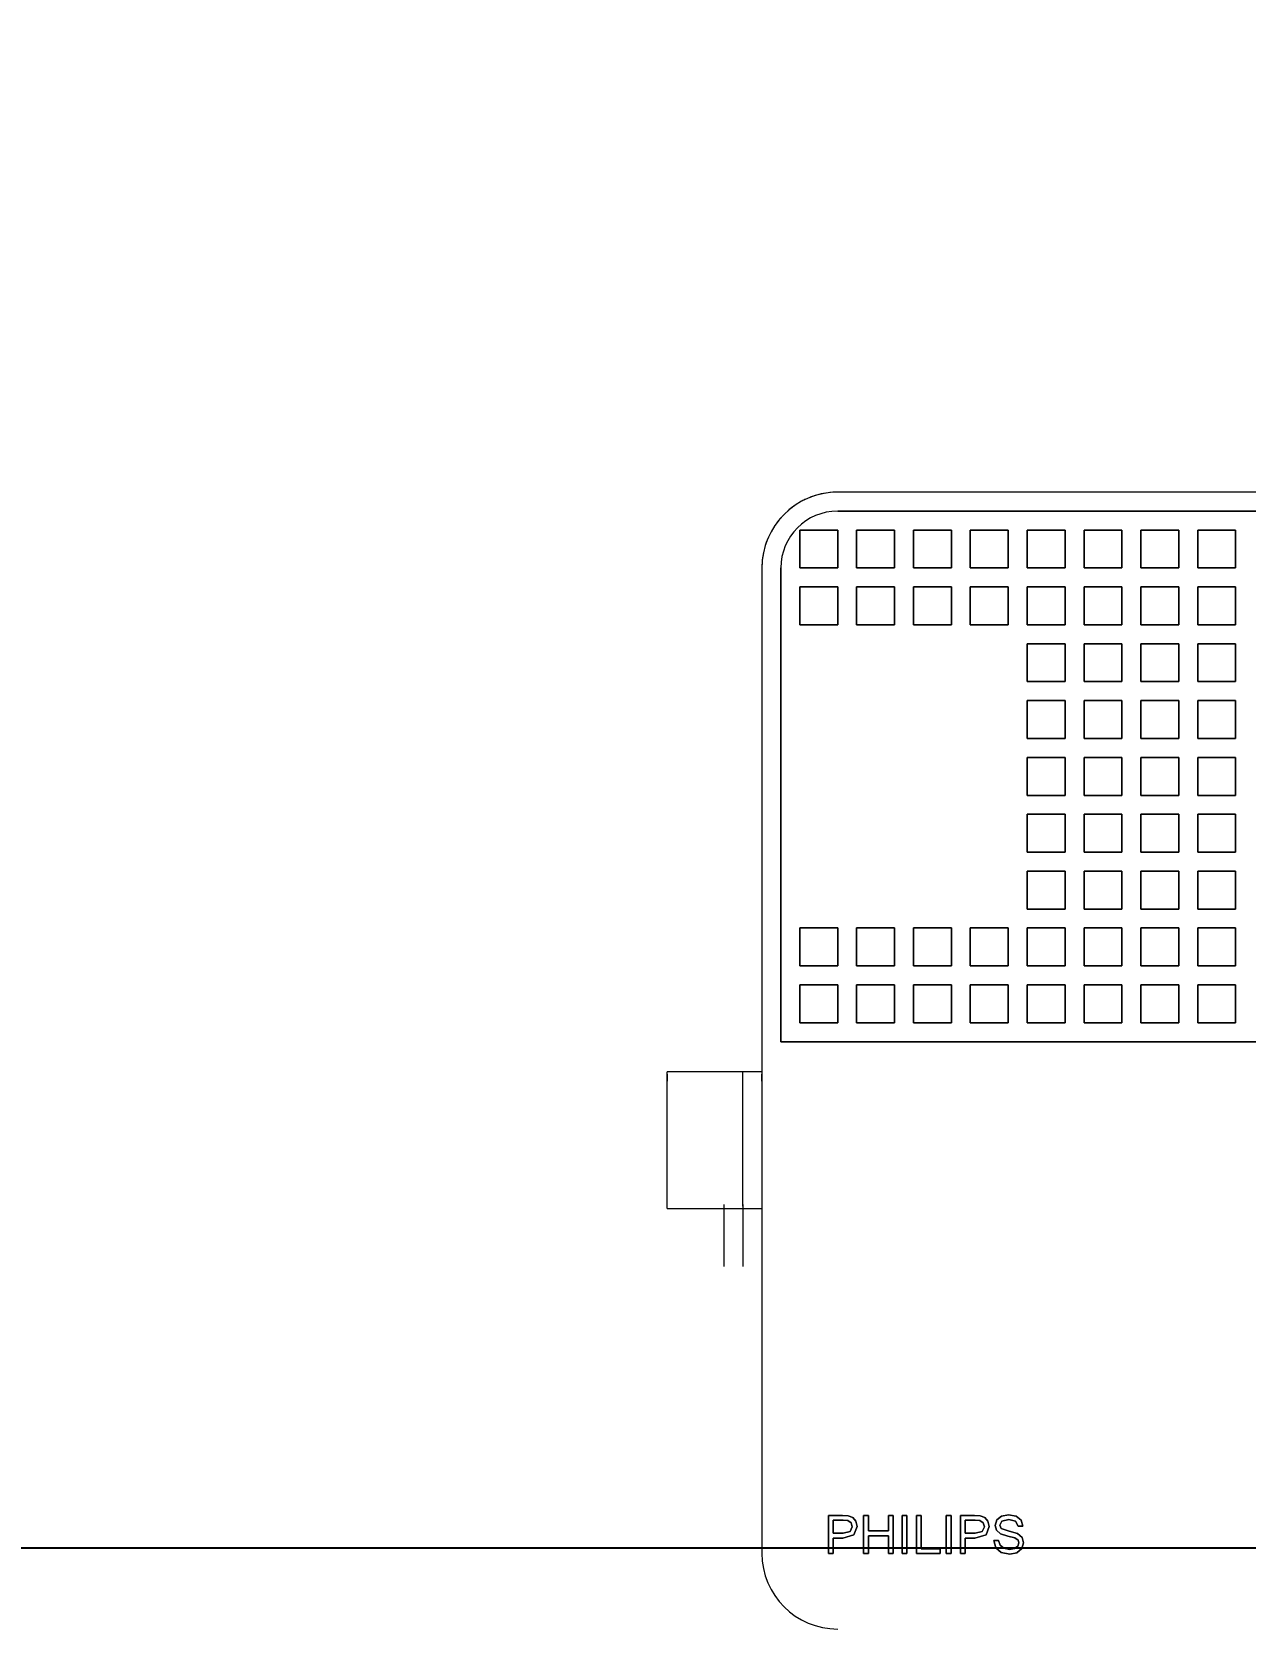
# Model space of a CAD drawing. Header units: millimetres. Extents: x -153298 to 620751, y -313239 to 250031.
# Drawn here: x 91305.7 to 91625.9, y -292047.8 to -291626.3 of the extents above; entities that cross this region are included whole.
import ezdxf

# ---------------------------------------------------------------- set-up
doc = ezdxf.new("R2010")
doc.units = ezdxf.units.MM
doc.layers.add('A-ANNO-DIMS', color=7, linetype='Continuous', lineweight=9)
doc.layers.add('E-LITE-EQPM', color=7, linetype='Continuous', lineweight=35)
doc.styles.add('Arial_2', font='arial.ttf', dxfattribs={"height": 3})
doc.dimstyles.new('DPA-DIM-3_0_T-T', dxfattribs={"dimscale": 304.8, "dimtxt": 306.07782, "dimasz": 0.656168, "dimexe": 0.656168, "dimexo": 0.0625, "dimgap": 0.164042, "dimtad": 1, "dimdec": 0, "dimzin": 0, "dimdsep": 46, "dimtxsty": 'Arial_2', "dimblk1": 'OBLIQUE', "dimblk2": 'OBLIQUE', "dimsah": 1, "dimcen": 0.09, "dimdle": 0.656168, "dimclrd": 7, "dimclre": 7, "dimclrt": 7, "dimadec": 8, "dimazin": 0, "dimtfac": 1, "dimtdec": 4, "dimtix": 1, "dimtmove": 0, "dimatfit": 3, "dimfxl": 1.312336, "dimfxlon": 1, "dimtvp": 1, "dimtolj": 1, "dimtzin": 0, "dimarcsym": 2})

# ---------------------------------------------------------------- blocks, each defined once
blk = doc.blocks.new('ACM_L18 - LED Flood Light Luminaire - ACM_L18 - LED Flood Light Luminaire-V253-2120-01 ENTRANCE 1 SECTION A')
at = {"layer": 'E-LITE-EQPM', "color": 7, "lineweight": 20}
for p, q in [((-891321.88, 104699), (-891731.88, 104699)), ((-891321.88, 104699), (-891731.88, 104699)), ((-891731.88, 104694), (-891321.88, 104694)), ((-891321.88, 104694), (-891731.88, 104694)), ((-891731.88, 104689), (-891741.88, 104689)), ((-891741.88, 104689), (-891741.88, 104679)), ((-891741.88, 104679), (-891741.88, 104689)), ((-891741.88, 104689), (-891731.88, 104689)), ((-891731.88, 104679), (-891731.88, 104689)), ((-891731.88, 104689), (-891731.88, 104679)), ((-891716.88, 104689), (-891726.88, 104689)), ((-891726.88, 104689), (-891726.88, 104679)), ((-891726.88, 104679), (-891726.88, 104689)), ((-891726.85, 104689), (-891716.88, 104689)), ((-891716.88, 104679), (-891716.88, 104689)), ((-891716.88, 104689), (-891716.88, 104679)), ((-891701.88, 104689), (-891711.88, 104689)), ((-891711.88, 104689), (-891711.88, 104679)), ((-891711.88, 104679), (-891711.88, 104689)), ((-891711.88, 104689), (-891701.88, 104689)), ((-891701.88, 104679), (-891701.88, 104689)), ((-891701.88, 104689), (-891701.88, 104679)), ((-891686.88, 104689), (-891696.88, 104689)), ((-891696.88, 104689), (-891696.88, 104679)), ((-891696.88, 104679), (-891696.88, 104689)), ((-891696.88, 104689), (-891686.88, 104689)), ((-891686.88, 104679), (-891686.88, 104689)), ((-891686.88, 104689), (-891686.88, 104679)), ((-891671.88, 104689), (-891681.88, 104689)), ((-891681.88, 104689), (-891681.88, 104679)), ((-891681.88, 104679), (-891681.88, 104689)), ((-891681.88, 104689), (-891671.88, 104689)), ((-891671.88, 104679), (-891671.88, 104689)), ((-891671.88, 104689), (-891671.88, 104679)), ((-891656.88, 104689), (-891666.88, 104689)), ((-891666.88, 104689), (-891666.88, 104679)), ((-891666.88, 104679), (-891666.88, 104689)), ((-891666.88, 104689), (-891656.88, 104689)), ((-891656.88, 104679), (-891656.88, 104689)), ((-891656.88, 104689), (-891656.88, 104679)), ((-891641.88, 104689), (-891651.88, 104689)), ((-891651.88, 104689), (-891651.88, 104679)), ((-891651.88, 104679), (-891651.88, 104689)), ((-891651.88, 104689), (-891641.88, 104689)), ((-891641.88, 104679), (-891641.88, 104689)), ((-891641.88, 104689), (-891641.88, 104679)), ((-891626.88, 104689), (-891636.88, 104689)), ((-891636.88, 104689), (-891636.88, 104679)), ((-891636.88, 104679), (-891636.88, 104689)), ((-891636.88, 104689), (-891626.88, 104689)), ((-891626.88, 104679), (-891626.88, 104689)), ((-891626.88, 104689), (-891626.88, 104679)), ((-891751.88, 104679), (-891751.88, 104419)), ((-891751.88, 104679), (-891751.88, 104676.95)), ((-891746.88, 104554), (-891746.88, 104679)), ((-891746.88, 104679), (-891746.88, 104554)), ((-891741.88, 104679), (-891731.88, 104679)), ((-891731.88, 104679), (-891741.88, 104679)), ((-891726.88, 104679), (-891716.88, 104679)), ((-891716.88, 104679), (-891726.85, 104679)), ((-891711.88, 104679), (-891701.88, 104679)), ((-891701.88, 104679), (-891711.88, 104679)), ((-891696.88, 104679), (-891686.88, 104679)), ((-891686.88, 104679), (-891696.88, 104679)), ((-891681.88, 104679), (-891671.88, 104679)), ((-891671.88, 104679), (-891681.88, 104679)), ((-891666.88, 104679), (-891656.88, 104679)), ((-891656.88, 104679), (-891666.88, 104679)), ((-891651.88, 104679), (-891641.88, 104679)), ((-891641.88, 104679), (-891651.88, 104679)), ((-891636.88, 104679), (-891626.88, 104679)), ((-891626.88, 104679), (-891636.88, 104679)), ((-891731.88, 104674), (-891741.88, 104674)), ((-891741.88, 104674), (-891741.88, 104664)), ((-891741.88, 104664), (-891741.88, 104674)), ((-891741.88, 104674), (-891731.88, 104674)), ((-891731.88, 104664), (-891731.88, 104674)), ((-891731.88, 104674), (-891731.88, 104664)), ((-891716.88, 104674), (-891726.88, 104674)), ((-891726.88, 104674), (-891726.88, 104664)), ((-891726.88, 104664), (-891726.88, 104674)), ((-891726.88, 104674), (-891716.88, 104674)), ((-891716.88, 104664), (-891716.88, 104674)), ((-891716.88, 104674), (-891716.88, 104664)), ((-891701.88, 104674), (-891711.88, 104674)), ((-891711.88, 104674), (-891711.88, 104664)), ((-891711.88, 104664), (-891711.88, 104674)), ((-891711.88, 104674), (-891701.88, 104674)), ((-891701.88, 104664), (-891701.88, 104674)), ((-891701.88, 104674), (-891701.88, 104664)), ((-891686.88, 104674), (-891696.88, 104674)), ((-891696.88, 104674), (-891696.88, 104664)), ((-891696.88, 104664), (-891696.88, 104674)), ((-891696.88, 104674), (-891686.88, 104674)), ((-891686.88, 104664), (-891686.88, 104674)), ((-891686.88, 104674), (-891686.88, 104664)), ((-891671.88, 104674), (-891681.88, 104674)), ((-891681.88, 104674), (-891681.88, 104664)), ((-891681.88, 104664), (-891681.88, 104674)), ((-891681.88, 104674), (-891671.88, 104674)), ((-891671.88, 104664), (-891671.88, 104674)), ((-891671.88, 104674), (-891671.88, 104664)), ((-891656.88, 104674), (-891666.88, 104674)), ((-891666.88, 104674), (-891666.88, 104664)), ((-891666.88, 104664), (-891666.88, 104674)), ((-891666.88, 104674), (-891656.88, 104674)), ((-891656.88, 104664), (-891656.88, 104674)), ((-891656.88, 104674), (-891656.88, 104664)), ((-891641.88, 104674), (-891651.88, 104674)), ((-891651.88, 104674), (-891651.88, 104664)), ((-891651.88, 104664), (-891651.88, 104674)), ((-891651.88, 104674), (-891641.88, 104674)), ((-891641.88, 104664), (-891641.88, 104674)), ((-891641.88, 104674), (-891641.88, 104664)), ((-891626.88, 104674), (-891636.88, 104674)), ((-891636.88, 104674), (-891636.88, 104664)), ((-891636.88, 104664), (-891636.88, 104674)), ((-891636.88, 104674), (-891626.88, 104674)), ((-891626.88, 104664), (-891626.88, 104674)), ((-891626.88, 104674), (-891626.88, 104664)), ((-891741.88, 104664), (-891731.88, 104664)), ((-891731.88, 104664), (-891741.88, 104664)), ((-891726.88, 104664), (-891716.88, 104664)), ((-891716.88, 104664), (-891726.88, 104664)), ((-891711.88, 104664), (-891701.88, 104664)), ((-891701.88, 104664), (-891711.88, 104664)), ((-891696.88, 104664), (-891686.88, 104664)), ((-891686.88, 104664), (-891696.88, 104664)), ((-891681.88, 104664), (-891671.88, 104664)), ((-891671.88, 104664), (-891681.88, 104664)), ((-891666.88, 104664), (-891656.88, 104664)), ((-891656.88, 104664), (-891666.88, 104664)), ((-891651.88, 104664), (-891641.88, 104664)), ((-891641.88, 104664), (-891651.88, 104664)), ((-891636.88, 104664), (-891626.88, 104664)), ((-891626.88, 104664), (-891636.88, 104664)), ((-891671.88, 104659), (-891681.88, 104659)), ((-891681.88, 104659), (-891681.88, 104649)), ((-891681.88, 104649), (-891681.88, 104659)), ((-891681.88, 104659), (-891671.88, 104659)), ((-891671.88, 104649), (-891671.88, 104659)), ((-891671.88, 104659), (-891671.88, 104649)), ((-891656.88, 104659), (-891666.88, 104659)), ((-891666.88, 104659), (-891666.88, 104649)), ((-891666.88, 104649), (-891666.88, 104659)), ((-891666.88, 104659), (-891656.88, 104659)), ((-891656.88, 104649), (-891656.88, 104659)), ((-891656.88, 104659), (-891656.88, 104649)), ((-891641.88, 104659), (-891651.88, 104659)), ((-891651.88, 104659), (-891651.88, 104649)), ((-891651.88, 104649), (-891651.88, 104659)), ((-891651.88, 104659), (-891641.88, 104659)), ((-891641.88, 104649), (-891641.88, 104659)), ((-891641.88, 104659), (-891641.88, 104649)), ((-891626.88, 104659), (-891636.88, 104659)), ((-891636.88, 104659), (-891636.88, 104649)), ((-891636.88, 104649), (-891636.88, 104659)), ((-891636.88, 104659), (-891626.88, 104659)), ((-891626.88, 104649), (-891626.88, 104659)), ((-891626.88, 104659), (-891626.88, 104649)), ((-891681.88, 104649), (-891671.88, 104649)), ((-891671.88, 104649), (-891681.88, 104649)), ((-891666.88, 104649), (-891656.88, 104649)), ((-891656.88, 104649), (-891666.88, 104649)), ((-891651.88, 104649), (-891641.88, 104649)), ((-891641.88, 104649), (-891651.88, 104649)), ((-891636.88, 104649), (-891626.88, 104649)), ((-891626.88, 104649), (-891636.88, 104649)), ((-891671.88, 104644), (-891681.88, 104644)), ((-891681.88, 104644), (-891681.88, 104634)), ((-891681.88, 104634), (-891681.88, 104644)), ((-891681.88, 104644), (-891671.88, 104644)), ((-891671.88, 104634), (-891671.88, 104644)), ((-891671.88, 104644), (-891671.88, 104634)), ((-891656.88, 104644), (-891666.88, 104644)), ((-891666.88, 104644), (-891666.88, 104634)), ((-891666.88, 104634), (-891666.88, 104644)), ((-891666.88, 104644), (-891656.88, 104644)), ((-891656.88, 104634), (-891656.88, 104644)), ((-891656.88, 104644), (-891656.88, 104634)), ((-891641.88, 104644), (-891651.88, 104644)), ((-891651.88, 104644), (-891651.88, 104634)), ((-891651.88, 104634), (-891651.88, 104644)), ((-891651.88, 104644), (-891641.88, 104644)), ((-891641.88, 104634), (-891641.88, 104644)), ((-891641.88, 104644), (-891641.88, 104634)), ((-891626.88, 104644), (-891636.88, 104644)), ((-891636.88, 104644), (-891636.88, 104634)), ((-891636.88, 104634), (-891636.88, 104644)), ((-891636.88, 104644), (-891626.88, 104644)), ((-891626.88, 104634), (-891626.88, 104644)), ((-891626.88, 104644), (-891626.88, 104634)), ((-891681.88, 104634), (-891671.88, 104634)), ((-891671.88, 104634), (-891681.88, 104634)), ((-891666.88, 104634), (-891656.88, 104634)), ((-891656.88, 104634), (-891666.88, 104634)), ((-891651.88, 104634), (-891641.88, 104634)), ((-891641.88, 104634), (-891651.88, 104634)), ((-891636.88, 104634), (-891626.88, 104634)), ((-891626.88, 104634), (-891636.88, 104634)), ((-891671.88, 104629), (-891681.88, 104629)), ((-891681.88, 104629), (-891681.88, 104619)), ((-891681.88, 104619), (-891681.88, 104629)), ((-891681.88, 104629), (-891671.88, 104629)), ((-891671.88, 104619), (-891671.88, 104629)), ((-891671.88, 104629), (-891671.88, 104619)), ((-891656.88, 104629), (-891666.88, 104629)), ((-891666.88, 104629), (-891666.88, 104619)), ((-891666.88, 104619), (-891666.88, 104629)), ((-891666.88, 104629), (-891656.88, 104629)), ((-891656.88, 104619), (-891656.88, 104629)), ((-891656.88, 104629), (-891656.88, 104619)), ((-891641.88, 104629), (-891651.88, 104629)), ((-891651.88, 104629), (-891651.88, 104619)), ((-891651.88, 104619), (-891651.88, 104629)), ((-891651.88, 104629), (-891641.88, 104629)), ((-891641.88, 104619), (-891641.88, 104629)), ((-891641.88, 104629), (-891641.88, 104619)), ((-891626.88, 104629), (-891636.88, 104629)), ((-891636.88, 104629), (-891636.88, 104619)), ((-891636.88, 104619), (-891636.88, 104629)), ((-891636.88, 104629), (-891626.88, 104629)), ((-891626.88, 104619), (-891626.88, 104629)), ((-891626.88, 104629), (-891626.88, 104619)), ((-891681.88, 104619), (-891671.88, 104619)), ((-891671.88, 104619), (-891681.88, 104619)), ((-891666.88, 104619), (-891656.88, 104619)), ((-891656.88, 104619), (-891666.88, 104619)), ((-891651.88, 104619), (-891641.88, 104619)), ((-891641.88, 104619), (-891651.88, 104619)), ((-891636.88, 104619), (-891626.88, 104619)), ((-891626.88, 104619), (-891636.88, 104619)), ((-891671.88, 104614), (-891681.88, 104614)), ((-891681.88, 104614), (-891681.88, 104604)), ((-891681.88, 104604), (-891681.88, 104614)), ((-891681.88, 104614), (-891671.88, 104614)), ((-891671.88, 104604), (-891671.88, 104614)), ((-891671.88, 104614), (-891671.88, 104604)), ((-891656.88, 104614), (-891666.88, 104614)), ((-891666.88, 104614), (-891666.88, 104604)), ((-891666.88, 104604), (-891666.88, 104614)), ((-891666.88, 104614), (-891656.88, 104614)), ((-891656.88, 104604), (-891656.88, 104614)), ((-891656.88, 104614), (-891656.88, 104604)), ((-891641.88, 104614), (-891651.88, 104614)), ((-891651.88, 104614), (-891651.88, 104604)), ((-891651.88, 104604), (-891651.88, 104614)), ((-891651.88, 104614), (-891641.88, 104614)), ((-891641.88, 104604), (-891641.88, 104614)), ((-891641.88, 104614), (-891641.88, 104604)), ((-891626.88, 104614), (-891636.88, 104614)), ((-891636.88, 104614), (-891636.88, 104604)), ((-891636.88, 104604), (-891636.88, 104614)), ((-891636.88, 104614), (-891626.88, 104614)), ((-891626.88, 104604), (-891626.88, 104614)), ((-891626.88, 104614), (-891626.88, 104604)), ((-891681.88, 104604), (-891671.88, 104604)), ((-891671.88, 104604), (-891681.88, 104604)), ((-891666.88, 104604), (-891656.88, 104604)), ((-891656.88, 104604), (-891666.88, 104604)), ((-891651.88, 104604), (-891641.88, 104604)), ((-891641.88, 104604), (-891651.88, 104604)), ((-891636.88, 104604), (-891626.88, 104604)), ((-891626.88, 104604), (-891636.88, 104604)), ((-891671.88, 104599), (-891681.88, 104599)), ((-891681.88, 104599), (-891681.88, 104589)), ((-891681.88, 104589), (-891681.88, 104599)), ((-891681.88, 104599), (-891671.88, 104599)), ((-891671.88, 104589), (-891671.88, 104599)), ((-891671.88, 104599), (-891671.88, 104589)), ((-891656.88, 104599), (-891666.88, 104599)), ((-891666.88, 104599), (-891666.88, 104589)), ((-891666.88, 104589), (-891666.88, 104599)), ((-891666.88, 104599), (-891656.88, 104599)), ((-891656.88, 104589), (-891656.88, 104599)), ((-891656.88, 104599), (-891656.88, 104589)), ((-891641.88, 104599), (-891651.88, 104599)), ((-891651.88, 104599), (-891651.88, 104589)), ((-891651.88, 104589), (-891651.88, 104599)), ((-891651.88, 104599), (-891641.88, 104599)), ((-891641.88, 104589), (-891641.88, 104599)), ((-891641.88, 104599), (-891641.88, 104589)), ((-891626.88, 104599), (-891636.88, 104599)), ((-891636.88, 104599), (-891636.88, 104589)), ((-891636.88, 104589), (-891636.88, 104599)), ((-891636.88, 104599), (-891626.88, 104599)), ((-891626.88, 104589), (-891626.88, 104599)), ((-891626.88, 104599), (-891626.88, 104589)), ((-891681.88, 104589), (-891671.88, 104589)), ((-891671.88, 104589), (-891681.88, 104589)), ((-891666.88, 104589), (-891656.88, 104589)), ((-891656.88, 104589), (-891666.88, 104589)), ((-891651.88, 104589), (-891641.88, 104589)), ((-891641.88, 104589), (-891651.88, 104589)), ((-891636.88, 104589), (-891626.88, 104589)), ((-891626.88, 104589), (-891636.88, 104589)), ((-891731.88, 104584), (-891741.88, 104584)), ((-891741.88, 104584), (-891741.88, 104574)), ((-891741.88, 104574), (-891741.88, 104584)), ((-891741.88, 104584), (-891731.88, 104584)), ((-891731.88, 104574), (-891731.88, 104584)), ((-891731.88, 104584), (-891731.88, 104574)), ((-891716.88, 104584), (-891726.88, 104584)), ((-891726.88, 104584), (-891726.88, 104574)), ((-891726.88, 104574), (-891726.88, 104584)), ((-891726.88, 104584), (-891716.88, 104584)), ((-891716.88, 104574), (-891716.88, 104584)), ((-891716.88, 104584), (-891716.88, 104574)), ((-891701.88, 104584), (-891711.88, 104584)), ((-891711.88, 104584), (-891711.88, 104574)), ((-891711.88, 104574), (-891711.88, 104584)), ((-891711.88, 104584), (-891701.88, 104584)), ((-891701.88, 104574), (-891701.88, 104584)), ((-891701.88, 104584), (-891701.88, 104574)), ((-891686.88, 104584), (-891696.88, 104584)), ((-891696.88, 104584), (-891696.88, 104574)), ((-891696.88, 104574), (-891696.88, 104584)), ((-891696.88, 104584), (-891686.88, 104584)), ((-891686.88, 104574), (-891686.88, 104584)), ((-891686.88, 104584), (-891686.88, 104574)), ((-891671.88, 104584), (-891681.88, 104584)), ((-891681.88, 104584), (-891681.88, 104574)), ((-891681.88, 104574), (-891681.88, 104584)), ((-891681.88, 104584), (-891671.88, 104584)), ((-891671.88, 104574), (-891671.88, 104584)), ((-891671.88, 104584), (-891671.88, 104574)), ((-891656.88, 104584), (-891666.88, 104584)), ((-891666.88, 104584), (-891666.88, 104574)), ((-891666.88, 104574), (-891666.88, 104584)), ((-891666.88, 104584), (-891656.88, 104584)), ((-891656.88, 104574), (-891656.88, 104584)), ((-891656.88, 104584), (-891656.88, 104574)), ((-891641.88, 104584), (-891651.88, 104584)), ((-891651.88, 104584), (-891651.88, 104574)), ((-891651.88, 104574), (-891651.88, 104584)), ((-891651.88, 104584), (-891641.88, 104584)), ((-891641.88, 104574), (-891641.88, 104584)), ((-891641.88, 104584), (-891641.88, 104574)), ((-891626.88, 104584), (-891636.88, 104584)), ((-891636.88, 104584), (-891636.88, 104574)), ((-891636.88, 104574), (-891636.88, 104584)), ((-891636.88, 104584), (-891626.88, 104584)), ((-891626.88, 104574), (-891626.88, 104584)), ((-891626.88, 104584), (-891626.88, 104574)), ((-891741.88, 104574), (-891731.88, 104574)), ((-891731.88, 104574), (-891741.88, 104574)), ((-891726.88, 104574), (-891716.88, 104574)), ((-891716.88, 104574), (-891726.88, 104574)), ((-891711.88, 104574), (-891701.88, 104574)), ((-891701.88, 104574), (-891711.88, 104574)), ((-891696.88, 104574), (-891686.88, 104574)), ((-891686.88, 104574), (-891696.88, 104574)), ((-891681.88, 104574), (-891671.88, 104574)), ((-891671.88, 104574), (-891681.88, 104574)), ((-891666.88, 104574), (-891656.88, 104574)), ((-891656.88, 104574), (-891666.88, 104574)), ((-891651.88, 104574), (-891641.88, 104574)), ((-891641.88, 104574), (-891651.88, 104574)), ((-891636.88, 104574), (-891626.88, 104574)), ((-891626.88, 104574), (-891636.88, 104574)), ((-891731.88, 104569), (-891741.88, 104569)), ((-891741.88, 104569), (-891741.88, 104559)), ((-891741.88, 104559), (-891741.88, 104569)), ((-891741.88, 104569), (-891731.88, 104569)), ((-891731.88, 104559), (-891731.88, 104569)), ((-891731.88, 104569), (-891731.88, 104559)), ((-891716.88, 104569), (-891726.88, 104569)), ((-891726.88, 104569), (-891726.88, 104559)), ((-891726.88, 104559), (-891726.88, 104569)), ((-891726.88, 104569), (-891716.88, 104569)), ((-891716.88, 104559), (-891716.88, 104569)), ((-891716.88, 104569), (-891716.88, 104559)), ((-891701.88, 104569), (-891711.88, 104569)), ((-891711.88, 104569), (-891711.88, 104559)), ((-891711.88, 104559), (-891711.88, 104569)), ((-891711.88, 104569), (-891701.88, 104569)), ((-891701.88, 104559), (-891701.88, 104569)), ((-891701.88, 104569), (-891701.88, 104559)), ((-891686.88, 104569), (-891696.88, 104569)), ((-891696.88, 104569), (-891696.88, 104559)), ((-891696.88, 104559), (-891696.88, 104569)), ((-891696.88, 104569), (-891686.88, 104569)), ((-891686.88, 104559), (-891686.88, 104569)), ((-891686.88, 104569), (-891686.88, 104559)), ((-891671.88, 104569), (-891681.88, 104569)), ((-891681.88, 104569), (-891681.88, 104559)), ((-891681.88, 104559), (-891681.88, 104569)), ((-891681.88, 104569), (-891671.88, 104569)), ((-891671.88, 104559), (-891671.88, 104569)), ((-891671.88, 104569), (-891671.88, 104559)), ((-891656.88, 104569), (-891666.88, 104569)), ((-891666.88, 104569), (-891666.88, 104559)), ((-891666.88, 104559), (-891666.88, 104569)), ((-891666.88, 104569), (-891656.88, 104569)), ((-891656.88, 104559), (-891656.88, 104569)), ((-891656.88, 104569), (-891656.88, 104559)), ((-891641.88, 104569), (-891651.88, 104569)), ((-891651.88, 104569), (-891651.88, 104559)), ((-891651.88, 104559), (-891651.88, 104569)), ((-891651.88, 104569), (-891641.88, 104569)), ((-891641.88, 104559), (-891641.88, 104569)), ((-891641.88, 104569), (-891641.88, 104559)), ((-891626.88, 104569), (-891636.88, 104569)), ((-891636.88, 104569), (-891636.88, 104559)), ((-891636.88, 104559), (-891636.88, 104569)), ((-891636.88, 104569), (-891626.88, 104569)), ((-891626.88, 104559), (-891626.88, 104569)), ((-891626.88, 104569), (-891626.88, 104559)), ((-891741.88, 104559), (-891731.88, 104559)), ((-891731.88, 104559), (-891741.88, 104559)), ((-891726.88, 104559), (-891716.88, 104559)), ((-891716.88, 104559), (-891726.88, 104559)), ((-891711.88, 104559), (-891701.88, 104559)), ((-891701.88, 104559), (-891711.88, 104559)), ((-891696.88, 104559), (-891686.88, 104559)), ((-891686.88, 104559), (-891696.88, 104559)), ((-891681.88, 104559), (-891671.88, 104559)), ((-891671.88, 104559), (-891681.88, 104559)), ((-891666.88, 104559), (-891656.88, 104559)), ((-891656.88, 104559), (-891666.88, 104559)), ((-891651.88, 104559), (-891641.88, 104559)), ((-891641.88, 104559), (-891651.88, 104559)), ((-891636.88, 104559), (-891626.88, 104559)), ((-891626.88, 104559), (-891636.88, 104559)), ((-891306.88, 104554), (-891746.88, 104554)), ((-891746.88, 104554), (-891306.88, 104554)), ((-891751.88, 104546), (-891776.88, 104546)), ((-891776.88, 104528), (-891776.88, 104546)), ((-891776.88, 104545.39), (-891776.88, 104543.59)), ((-891751.88, 104546), (-891756.88, 104546)), ((-891756.88, 104528), (-891756.88, 104546)), ((-891751.88, 104543.59), (-891751.88, 104545.39)), ((-891751.88, 104545.39), (-891751.88, 104528)), ((-891751.88, 104543.59), (-891751.88, 104545.39)), ((-891751.88, 104545.39), (-891751.88, 104528)), ((-891776.88, 104510), (-891776.88, 104528)), ((-891756.88, 104510.62), (-891756.88, 104528)), ((-891751.88, 104528), (-891751.88, 104510.62)), ((-891751.88, 104528), (-891751.88, 104510.62)), ((-891776.88, 104510), (-891751.88, 104510)), ((-891761.88, 104494.65), (-891761.88, 104511.01)), ((-891756.88, 104511.01), (-891756.88, 104494.65)), ((-891756.88, 104510), (-891751.88, 104510)), ((-891730.58, 104428.96), (-891734.31, 104428.96)), ((-891734.31, 104428.96), (-891734.31, 104418.92)), ((-891734.31, 104418.92), (-891734.31, 104428.96)), ((-891734.31, 104428.96), (-891730.58, 104428.96)), ((-891733.05, 104424.26), (-891733.05, 104427.71)), ((-891733.05, 104427.71), (-891730.45, 104427.71)), ((-891730.45, 104427.71), (-891733.05, 104427.71)), ((-891733.05, 104427.71), (-891733.05, 104424.26)), ((-891729.08, 104428.87), (-891730.58, 104428.96)), ((-891730.58, 104428.96), (-891729.08, 104428.87)), ((-891730.45, 104427.71), (-891729.2, 104427.62)), ((-891729.2, 104427.62), (-891730.45, 104427.71)), ((-891729.2, 104427.62), (-891728.35, 104427.05)), ((-891728.35, 104427.05), (-891729.2, 104427.62)), ((-891727.86, 104428.4), (-891729.08, 104428.87)), ((-891729.08, 104428.87), (-891727.86, 104428.4)), ((-891728.03, 104426.01), (-891728.57, 104424.72)), ((-891728.57, 104424.72), (-891728.03, 104426.01)), ((-891728.35, 104427.05), (-891728.03, 104426.01)), ((-891728.03, 104426.01), (-891728.35, 104427.05)), ((-891727.07, 104427.43), (-891727.86, 104428.4)), ((-891727.86, 104428.4), (-891727.07, 104427.43)), ((-891727.58, 104423.89), (-891726.77, 104426.06)), ((-891726.77, 104426.06), (-891727.58, 104423.89)), ((-891726.77, 104426.06), (-891727.07, 104427.43)), ((-891727.07, 104427.43), (-891726.77, 104426.06)), ((-891723.79, 104428.96), (-891725.05, 104428.96)), ((-891725.05, 104428.96), (-891725.05, 104418.92)), ((-891725.05, 104418.92), (-891725.05, 104428.96)), ((-891725.05, 104428.96), (-891723.79, 104428.96)), ((-891723.79, 104424.88), (-891723.79, 104428.96)), ((-891723.79, 104428.96), (-891723.79, 104424.88)), ((-891717.2, 104428.96), (-891718.45, 104428.96)), ((-891718.45, 104428.96), (-891718.45, 104424.88)), ((-891718.45, 104424.88), (-891718.45, 104428.96)), ((-891718.45, 104428.96), (-891717.2, 104428.96)), ((-891717.2, 104418.92), (-891717.2, 104428.96)), ((-891717.2, 104428.96), (-891717.2, 104418.92)), ((-891713.59, 104428.96), (-891714.84, 104428.96)), ((-891714.84, 104428.96), (-891714.84, 104418.92)), ((-891714.84, 104418.92), (-891714.84, 104428.96)), ((-891714.84, 104428.96), (-891713.59, 104428.96)), ((-891713.59, 104418.92), (-891713.59, 104428.96)), ((-891713.59, 104428.96), (-891713.59, 104418.92)), ((-891709.82, 104428.96), (-891711.08, 104428.96)), ((-891711.08, 104428.96), (-891711.08, 104418.92)), ((-891711.08, 104418.92), (-891711.08, 104428.96)), ((-891711.08, 104428.96), (-891709.82, 104428.96)), ((-891709.82, 104420.17), (-891709.82, 104428.96)), ((-891709.82, 104428.96), (-891709.82, 104420.17)), ((-891701.97, 104428.96), (-891703.23, 104428.96)), ((-891703.23, 104428.96), (-891703.23, 104418.92)), ((-891703.23, 104418.92), (-891703.23, 104428.96)), ((-891703.23, 104428.96), (-891701.97, 104428.96)), ((-891701.97, 104418.92), (-891701.97, 104428.96)), ((-891701.97, 104428.96), (-891701.97, 104418.92)), ((-891695.74, 104428.96), (-891699.46, 104428.96)), ((-891699.46, 104428.96), (-891699.46, 104418.92)), ((-891699.46, 104418.92), (-891699.46, 104428.96)), ((-891699.46, 104428.96), (-891695.74, 104428.96)), ((-891698.2, 104424.26), (-891698.2, 104427.71)), ((-891698.2, 104427.71), (-891695.61, 104427.71)), ((-891695.61, 104427.71), (-891698.2, 104427.71)), ((-891698.2, 104427.71), (-891698.2, 104424.26)), ((-891694.24, 104428.87), (-891695.74, 104428.96)), ((-891695.74, 104428.96), (-891694.24, 104428.87)), ((-891695.61, 104427.71), (-891694.35, 104427.62)), ((-891694.35, 104427.62), (-891695.61, 104427.71)), ((-891694.35, 104427.62), (-891693.5, 104427.05)), ((-891693.5, 104427.05), (-891694.35, 104427.62)), ((-891693.02, 104428.4), (-891694.24, 104428.87)), ((-891694.24, 104428.87), (-891693.02, 104428.4)), ((-891693.18, 104426.01), (-891693.73, 104424.72)), ((-891693.73, 104424.72), (-891693.18, 104426.01)), ((-891693.5, 104427.05), (-891693.18, 104426.01)), ((-891693.18, 104426.01), (-891693.5, 104427.05)), ((-891692.23, 104427.43), (-891693.02, 104428.4)), ((-891693.02, 104428.4), (-891692.23, 104427.43)), ((-891692.73, 104423.89), (-891691.93, 104426.06)), ((-891691.93, 104426.06), (-891692.73, 104423.89)), ((-891691.93, 104426.06), (-891692.23, 104427.43)), ((-891692.23, 104427.43), (-891691.93, 104426.06)), ((-891689.92, 104427.78), (-891690.36, 104426.35)), ((-891690.36, 104426.35), (-891689.92, 104427.78)), ((-891690.36, 104426.35), (-891690, 104425.11)), ((-891690, 104425.11), (-891690.36, 104426.35)), ((-891688.65, 104428.78), (-891689.92, 104427.78)), ((-891689.92, 104427.78), (-891688.65, 104428.78)), ((-891689.1, 104426.39), (-891688.54, 104427.43)), ((-891688.54, 104427.43), (-891689.1, 104426.39)), ((-891688.7, 104425.52), (-891689.1, 104426.39)), ((-891689.1, 104426.39), (-891688.7, 104425.52)), ((-891686.79, 104429.12), (-891688.65, 104428.78)), ((-891688.65, 104428.78), (-891686.79, 104429.12)), ((-891688.54, 104427.43), (-891686.74, 104427.87)), ((-891686.74, 104427.87), (-891688.54, 104427.43)), ((-891684.8, 104428.76), (-891686.79, 104429.12)), ((-891686.79, 104429.12), (-891684.8, 104428.76)), ((-891686.74, 104427.87), (-891684.95, 104427.43)), ((-891684.95, 104427.43), (-891686.74, 104427.87)), ((-891684.95, 104427.43), (-891684.23, 104426.14)), ((-891684.23, 104426.14), (-891684.95, 104427.43)), ((-891683.48, 104427.71), (-891684.8, 104428.76)), ((-891684.8, 104428.76), (-891683.48, 104427.71)), ((-891684.23, 104426.14), (-891682.98, 104426.14)), ((-891682.98, 104426.14), (-891684.23, 104426.14)), ((-891682.98, 104426.14), (-891683.48, 104427.71)), ((-891683.48, 104427.71), (-891682.98, 104426.14)), ((-891730.42, 104424.26), (-891733.05, 104424.26)), ((-891733.05, 104424.26), (-891730.42, 104424.26)), ((-891733.05, 104418.92), (-891733.05, 104423)), ((-891733.05, 104423), (-891730.5, 104423)), ((-891730.5, 104423), (-891733.05, 104423)), ((-891733.05, 104423), (-891733.05, 104418.92)), ((-891730.5, 104423), (-891727.58, 104423.89)), ((-891727.58, 104423.89), (-891730.5, 104423)), ((-891728.57, 104424.72), (-891730.42, 104424.26)), ((-891730.42, 104424.26), (-891728.57, 104424.72)), ((-891718.45, 104424.88), (-891723.79, 104424.88)), ((-891723.79, 104424.88), (-891718.45, 104424.88)), ((-891723.79, 104418.92), (-891723.79, 104423.63)), ((-891723.79, 104423.63), (-891718.45, 104423.63)), ((-891718.45, 104423.63), (-891723.79, 104423.63)), ((-891723.79, 104423.63), (-891723.79, 104418.92)), ((-891718.45, 104423.63), (-891718.45, 104418.92)), ((-891718.45, 104418.92), (-891718.45, 104423.63)), ((-891695.58, 104424.26), (-891698.2, 104424.26)), ((-891698.2, 104424.26), (-891695.58, 104424.26)), ((-891698.2, 104418.92), (-891698.2, 104423)), ((-891698.2, 104423), (-891695.65, 104423)), ((-891695.65, 104423), (-891698.2, 104423)), ((-891698.2, 104423), (-891698.2, 104418.92)), ((-891695.65, 104423), (-891692.73, 104423.89)), ((-891692.73, 104423.89), (-891695.65, 104423)), ((-891693.73, 104424.72), (-891695.58, 104424.26)), ((-891695.58, 104424.26), (-891693.73, 104424.72)), ((-891690.67, 104422.37), (-891690.13, 104420.45)), ((-891689.41, 104422.37), (-891690.67, 104422.37)), ((-891690.67, 104422.37), (-891689.41, 104422.37)), ((-891690.13, 104420.45), (-891690.67, 104422.37)), ((-891690, 104425.11), (-891688.94, 104424.17)), ((-891688.94, 104424.17), (-891690, 104425.11)), ((-891689.01, 104421.11), (-891689.41, 104422.37)), ((-891689.41, 104422.37), (-891689.01, 104421.11)), ((-891688.94, 104424.17), (-891686.97, 104423.55)), ((-891686.97, 104423.55), (-891688.94, 104424.17)), ((-891686.65, 104424.82), (-891688.7, 104425.52)), ((-891688.7, 104425.52), (-891686.65, 104424.82)), ((-891686.97, 104423.55), (-891685.14, 104423.07)), ((-891685.14, 104423.07), (-891686.97, 104423.55)), ((-891684.43, 104424.19), (-891686.65, 104424.82)), ((-891686.65, 104424.82), (-891684.43, 104424.19)), ((-891685.14, 104423.07), (-891684.29, 104422.5)), ((-891684.29, 104422.5), (-891685.14, 104423.07)), ((-891683.21, 104423.17), (-891684.43, 104424.19)), ((-891684.43, 104424.19), (-891683.21, 104423.17)), ((-891684.08, 104421.72), (-891684.36, 104420.88)), ((-891684.36, 104420.88), (-891684.08, 104421.72)), ((-891684.29, 104422.5), (-891684.08, 104421.72)), ((-891684.08, 104421.72), (-891684.29, 104422.5)), ((-891683.27, 104420.25), (-891682.82, 104421.75)), ((-891682.82, 104421.75), (-891683.27, 104420.25)), ((-891682.82, 104421.75), (-891683.21, 104423.17)), ((-891683.21, 104423.17), (-891682.82, 104421.75)), ((-891734.31, 104418.92), (-891733.05, 104418.92)), ((-891733.05, 104418.92), (-891734.31, 104418.92)), ((-891725.05, 104418.92), (-891723.79, 104418.92)), ((-891723.79, 104418.92), (-891725.05, 104418.92)), ((-891718.45, 104418.92), (-891717.2, 104418.92)), ((-891717.2, 104418.92), (-891718.45, 104418.92)), ((-891714.84, 104418.92), (-891713.59, 104418.92)), ((-891713.59, 104418.92), (-891714.84, 104418.92)), ((-891711.08, 104418.92), (-891704.8, 104418.92)), ((-891704.8, 104418.92), (-891711.08, 104418.92)), ((-891704.8, 104420.17), (-891709.82, 104420.17)), ((-891709.82, 104420.17), (-891704.8, 104420.17)), ((-891704.8, 104418.92), (-891704.8, 104420.17)), ((-891704.8, 104420.17), (-891704.8, 104418.92)), ((-891703.23, 104418.92), (-891701.97, 104418.92)), ((-891701.97, 104418.92), (-891703.23, 104418.92)), ((-891699.46, 104418.92), (-891698.2, 104418.92)), ((-891698.2, 104418.92), (-891699.46, 104418.92)), ((-891690.13, 104420.45), (-891688.71, 104419.18)), ((-891688.71, 104419.18), (-891690.13, 104420.45)), ((-891688.02, 104420.32), (-891689.01, 104421.11)), ((-891689.01, 104421.11), (-891688.02, 104420.32)), ((-891688.71, 104419.18), (-891686.47, 104418.76)), ((-891686.47, 104418.76), (-891688.71, 104419.18)), ((-891686.52, 104420.02), (-891688.02, 104420.32)), ((-891688.02, 104420.32), (-891686.52, 104420.02)), ((-891685.2, 104420.25), (-891686.52, 104420.02)), ((-891686.52, 104420.02), (-891685.2, 104420.25)), ((-891686.47, 104418.76), (-891684.57, 104419.15)), ((-891684.57, 104419.15), (-891686.47, 104418.76)), ((-891684.36, 104420.88), (-891685.2, 104420.25)), ((-891685.2, 104420.25), (-891684.36, 104420.88)), ((-891684.57, 104419.15), (-891683.27, 104420.25)), ((-891683.27, 104420.25), (-891684.57, 104419.15))]:
    blk.add_line(p, q, dxfattribs=at)
for centre, radius, start, end in [((-891731.88, 104679), 20, 90, 180), ((-891731.88, 104679), 15, 90, 180), ((-891731.88, 104679), 15, 90, 180), ((-891731.88, 104419), 20, 180, 270)]:
    blk.add_arc(centre, radius, start, end, dxfattribs=at)
for points, knots in [([(-891743, 104695.63), (-891743.1, 104695.56), (-891743.51, 104695.28), (-891744.21, 104694.76), (-891744.79, 104694.28), (-891745.07, 104694.04)], [0.34608988, 0.34608988, 0.34608988, 0.34608988, 0.35714286, 0.39285714, 0.42857143, 0.42857143, 0.42857143, 0.42857143]), ([(-891731.88, 104699), (-891732.73, 104699), (-891734.42, 104698.89), (-891736.45, 104698.5), (-891738.02, 104698.05), (-891739.16, 104697.64), (-891740.27, 104697.17), (-891740.97, 104696.82), (-891741.32, 104696.63)], [0, 0, 0, 0, 0.0714286, 0.1428571, 0.1785714, 0.2142857, 0.25, 0.2857143, 0.2857143, 0.2857143, 0.2857143])]:
    blk.add_open_spline(points, degree=3, knots=knots, dxfattribs=at)
for points in [[(-891746.82, 104692.3), (-891747.24, 104691.82), (-891747.64, 104691.33), (-891748.01, 104690.83)], [(-891750.14, 104687.17), (-891750.42, 104686.53), (-891750.67, 104685.87), (-891750.89, 104685.21)], [(-891751.44, 104683.19), (-891751.73, 104681.82), (-891751.88, 104680.41), (-891751.88, 104679)]]:
    blk.add_open_spline(points, degree=3, dxfattribs=at)
blk = doc.blocks.new('PPL-C-AECM-1-PP19-EE-M3-0001_rvt-1-2120-01 ENTRANCE 1 SECTION A')
at = {"layer": 'E-LITE-EQPM', "color": 7, "lineweight": 20}
blk.add_blockref('ACM_L18 - LED Flood Light Luminaire - ACM_L18 - LED Flood Light Luminaire-V253-2120-01 ENTRANCE 1 SECTION A', (0, 0), dxfattribs=at)
blk = doc.blocks.new('_Oblique')
at = {"color": 7, "linetype": 'ByBlock', "lineweight": -2}
blk.add_line((-0.5, -0.5), (0.5, 0.5), dxfattribs=at)
blk = doc.blocks.new('*D3764')
at = {"layer": 'A-ANNO-DIMS', "color": 7, "lineweight": -2, "transparency": 16777216}
for p, q in [((97242.88, -291645.36), (97242.88, -292226.31)), ((88642.88, -292407.26), (88642.88, -291826.31)), ((88442.88, -292026.31), (97442.88, -292026.31))]:
    blk.add_line(p, q, dxfattribs=at)
at = {"layer": 'DEFPOINTS', "color": 7, "transparency": 16777216}
for p in [(97242.88, -291626.31), (97242.88, -292026.31), (88642.88, -292426.31)]:
    blk.add_point(p, dxfattribs=at)
at = {"layer": 'A-ANNO-DIMS', "color": 7, "lineweight": -2, "transparency": 16777216, "xscale": 200, "yscale": 200, "zscale": 200, "rotation": 180}
blk.add_blockref('_Oblique', (88642.88, -292026.31), dxfattribs=at)
at = {"layer": 'A-ANNO-DIMS', "color": 7, "lineweight": -2, "transparency": 16777216, "xscale": 200, "yscale": 200, "zscale": 200}
blk.add_blockref('_Oblique', (97242.88, -292026.31), dxfattribs=at)
at = {"layer": 'A-ANNO-DIMS', "color": 7, "transparency": 16777216, "insert": (92942.88, -291974.78), "char_height": 3, "width": 1107.5308, "attachment_point": 5, "style": 'Arial_2'}
blk.add_mtext('\\A1;8600', dxfattribs=at)

msp = doc.modelspace()

# ---------------------------------------------------------------- block references
at = {"color": 7, "lineweight": 5}
msp.add_blockref('PPL-C-AECM-1-PP19-EE-M3-0001_rvt-1-2120-01 ENTRANCE 1 SECTION A', (983250.2539, -396446.753), dxfattribs=at)

# ---------------------------------------------------------------- dimensions: what is measured, and where the dimension line sits
at = {"layer": 'A-ANNO-DIMS', "color": 7}
dim = msp.add_linear_dim(base=(97242.88, -292026.3081), p1=(88642.88, -292426.3081), p2=(97242.88, -291626.3081), dimstyle='DPA-DIM-3_0_T-T', override={"dimpost": '<>', "dimclrd": 7, "dimclre": 7, "dimclrt": 7, "dimfxl": 8637.129153}, dxfattribs=at)
dim.commit()
dim.dimension.update_dxf_attribs({"geometry": '*D3764', "text_midpoint": (92942.88, -291974.7764)})

doc.saveas('drawing.dxf')
